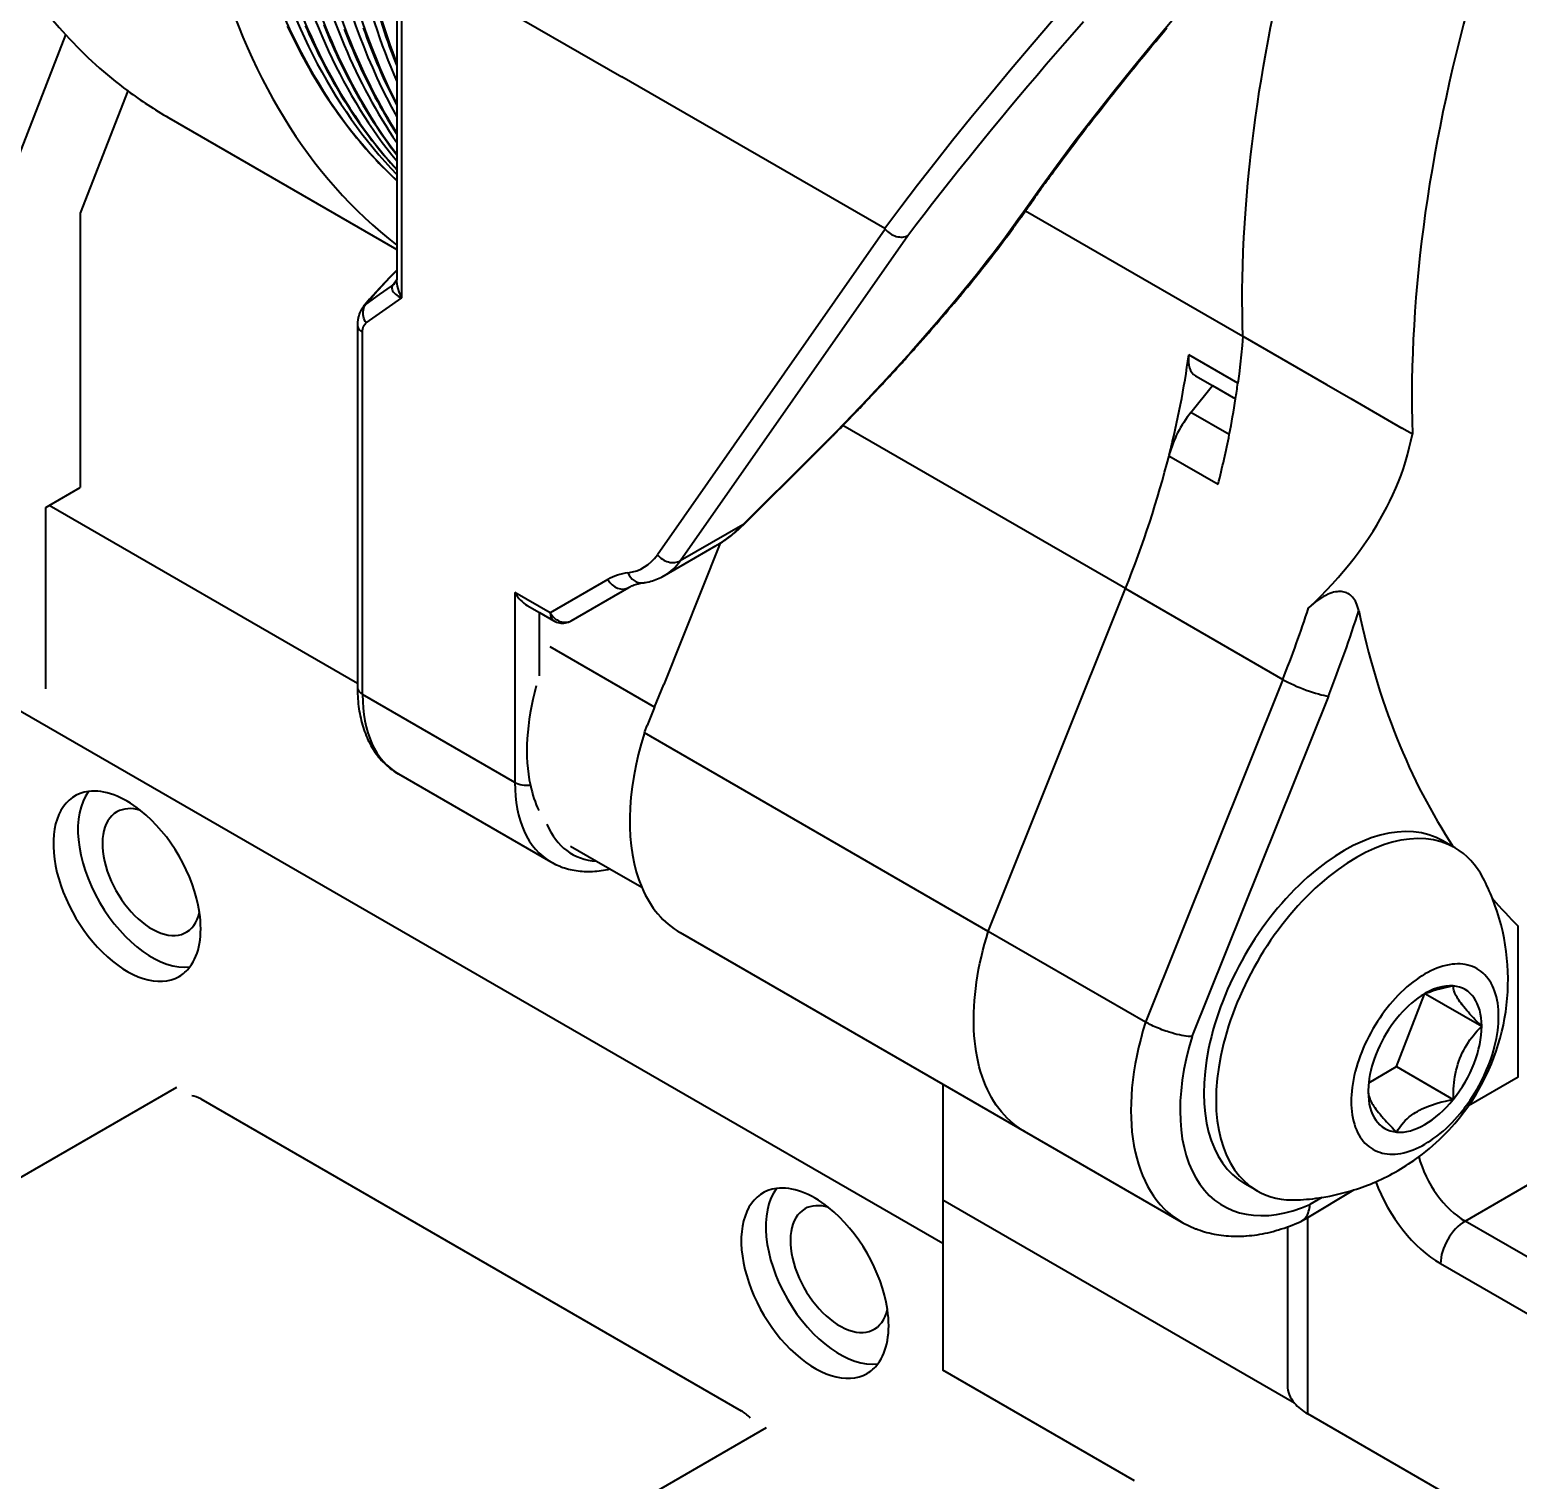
# Model space of a CAD drawing. Header units: millimetres. Extents: x 15 to 415, y 5 to 292.
# Drawn here: x 295.28 to 300.64, y 95.5 to 100.72 of the extents above; entities that cross this region are included whole.
import ezdxf

# ---------------------------------------------------------------- set-up
doc = ezdxf.new("R2010")
doc.units = ezdxf.units.MM
doc.layers.add('Geometries', color=7, linetype='Continuous')

msp = doc.modelspace()

# ---------------------------------------------------------------- linework, layer by layer
at = {"layer": 'Geometries', "linetype": 'Continuous', "lineweight": 40}
for p, q in [((296.6232, 101.0103), (297.4151, 100.5532)), ((296.6232, 99.7578), (296.6232, 101.0103)), ((296.6049, 100.8081), (296.6049, 100.7231)), ((295.0775, 99.8366), (295.4143, 100.7047)), ((296.6049, 100.7231), (296.6049, 100.6024)), ((296.6049, 100.6024), (296.6049, 100.593)), ((296.6049, 100.593), (296.6049, 100.5372)), ((296.6049, 100.5372), (296.6049, 100.4557)), ((298.3604, 100.0074), (297.4151, 100.5532)), ((295.6373, 100.503), (295.4664, 100.0626)), ((295.7847, 100.4061), (296.6049, 99.9325)), ((296.6049, 100.4557), (296.6049, 100.4501)), ((296.6049, 100.4501), (296.6049, 100.4099)), ((296.6049, 100.4099), (296.6049, 100.3513)), ((296.6049, 100.3513), (296.6049, 100.3479)), ((296.6049, 100.3479), (296.6049, 100.318)), ((296.6049, 100.318), (296.6049, 100.2752)), ((296.6049, 100.2752), (296.6049, 100.2731)), ((296.6049, 100.2731), (296.6049, 100.2508)), ((296.6049, 100.2508), (296.6049, 100.2198)), ((296.6049, 100.2198), (296.6049, 100.2186)), ((296.6049, 100.2186), (296.6049, 100.2024)), ((296.6049, 100.2024), (296.6049, 100.1807)), ((296.6049, 100.1807), (296.6049, 100.1801)), ((296.6049, 100.1801), (296.6049, 99.9483)), ((295.4664, 100.0626), (295.4664, 99.0756)), ((298.8671, 100.0715), (299.6488, 99.6202)), ((298.3621, 100.0059), (297.5425, 98.8337)), ((297.6251, 98.8116), (298.4439, 99.9828)), ((296.6049, 99.9483), (296.6049, 99.9325)), ((296.6049, 99.9325), (296.6049, 99.8581)), ((296.6049, 99.8581), (296.6049, 99.8567)), ((296.6049, 99.8567), (296.6049, 99.825)), ((296.5902, 99.8038), (296.585, 99.8002)), ((296.6003, 99.8138), (296.5994, 99.8126)), ((296.4877, 99.7304), (296.4873, 99.7299)), ((296.4877, 99.7304), (296.4873, 99.73)), ((296.4873, 99.73), (296.4873, 99.7299)), ((296.4635, 99.66), (296.4635, 98.3703)), ((296.4636, 99.6605), (296.4636, 99.66)), ((296.4818, 98.3307), (296.4818, 99.6345)), ((299.6488, 99.6202), (299.9494, 99.4467)), ((299.631, 99.4506), (299.4542, 99.5527)), ((299.4619, 99.3457), (299.5397, 99.4425)), ((299.4788, 99.4777), (299.5397, 99.4425)), ((299.5397, 99.4425), (299.6228, 99.3945)), ((299.9494, 99.4467), (300.0377, 99.3957)), ((300.0377, 99.3957), (300.2214, 99.2896)), ((299.6002, 99.2659), (299.4619, 99.3457)), ((298.1932, 99.2816), (298.1907, 99.2791)), ((298.2099, 99.2987), (298.209, 99.2977)), ((299.2266, 98.7116), (298.2098, 99.2986)), ((300.2588, 99.268), (300.2214, 99.2896)), ((298.154, 99.2418), (298.1532, 99.241)), ((298.1547, 99.2426), (298.154, 99.2418)), ((298.1568, 99.2446), (298.1547, 99.2426)), ((298.1595, 99.2474), (298.1568, 99.2446)), ((298.1617, 99.2496), (298.1595, 99.2474)), ((298.1724, 99.2604), (298.1716, 99.2596)), ((298.1744, 99.2624), (298.1724, 99.2604)), ((298.1757, 99.2638), (298.1744, 99.2624)), ((298.0985, 99.1887), (297.8498, 98.9413)), ((297.8555, 98.9446), (298.1043, 99.192)), ((298.0989, 99.1891), (298.0985, 99.1887)), ((298.1019, 99.1921), (298.0989, 99.1891)), ((298.1075, 99.1976), (298.1019, 99.1921)), ((298.1042, 99.1919), (298.1092, 99.1969)), ((298.1043, 99.192), (298.1042, 99.1919)), ((299.3831, 99.1898), (299.5599, 99.0877)), ((295.3541, 99.0108), (295.4664, 99.0756)), ((295.3426, 99.0042), (295.3541, 99.0108)), ((295.3426, 98.4051), (295.3426, 99.0042)), ((296.4635, 98.3703), (295.3541, 99.0108)), ((297.8498, 98.9413), (297.6251, 98.8116)), ((297.7688, 98.8751), (297.5655, 98.3671)), ((297.5686, 98.7591), (297.7545, 98.8664)), ((297.755, 98.8667), (297.7545, 98.8664)), ((297.7596, 98.8694), (297.755, 98.8667)), ((297.3643, 98.7445), (297.1567, 98.6246)), ((297.1567, 98.6246), (297.0298, 98.6978)), ((297.0298, 98.6978), (297.0298, 98.0143)), ((297.2321, 98.596), (297.4397, 98.7158)), ((298.7331, 97.4782), (299.2266, 98.7116)), ((299.2266, 98.7116), (299.7923, 98.385)), ((297.074, 98.6512), (297.1182, 98.6257)), ((297.1182, 98.3973), (297.1182, 98.6257)), ((297.1182, 98.6257), (297.1696, 98.596)), ((297.5327, 98.2853), (297.1564, 98.5026)), ((295.3426, 98.3511), (295.3426, 98.4051)), ((296.4635, 98.3703), (296.4635, 98.3562)), ((299.7923, 98.385), (299.2988, 97.1516)), ((297.0298, 98.0143), (296.4818, 98.3307)), ((297.5327, 98.2853), (297.5655, 98.3671)), ((299.9565, 98.3251), (299.4659, 97.0993)), ((298.569, 96.3546), (295.2268, 98.2842)), ((297.5327, 98.2853), (297.5063, 98.2191)), ((297.4978, 98.1978), (297.5063, 98.2191)), ((297.4957, 98.1927), (297.4978, 98.1978)), ((298.7331, 97.4782), (297.4957, 98.1927)), ((296.6113, 98.0446), (297.1593, 97.7282)), ((297.2297, 97.7849), (297.3234, 97.7309)), ((300.4061, 97.7824), (300.3686, 97.804)), ((300.4124, 97.7788), (300.4061, 97.7824)), ((297.3234, 97.7309), (297.3721, 97.7028)), ((297.3721, 97.7028), (297.4865, 97.6367)), ((297.6244, 97.4737), (298.569, 96.9284)), ((299.2988, 97.1516), (298.7331, 97.4782)), ((300.6396, 96.9539), (300.6396, 97.4973)), ((300.2019, 96.9913), (300.3029, 97.2517)), ((300.3062, 97.2531), (300.3029, 97.2517)), ((300.3062, 97.253), (300.5082, 97.1364)), ((300.1018, 96.9334), (300.2019, 96.9913)), ((300.2019, 96.9913), (300.4061, 96.8734)), ((298.569, 96.9284), (298.569, 96.5423)), ((298.569, 96.9284), (298.8618, 96.7593)), ((300.6396, 96.9539), (300.4606, 96.8506)), ((294.9367, 96.4105), (295.8144, 96.9172)), ((295.8997, 96.8751), (297.8443, 95.7524)), ((298.8618, 96.7593), (298.8618, 96.7593)), ((298.8618, 96.7593), (299.4275, 96.4327)), ((300.4485, 96.4353), (300.757, 96.6134)), ((299.6999, 96.5447), (299.6561, 96.57)), ((298.569, 96.5423), (298.569, 96.5109)), ((299.8349, 95.78), (298.569, 96.5109)), ((298.569, 96.5109), (298.569, 96.3546)), ((299.8828, 96.4487), (300.048, 96.5474)), ((299.933, 96.5205), (299.8904, 96.4951)), ((299.8573, 96.4335), (299.8828, 96.4487)), ((299.8828, 95.7413), (299.8828, 96.4487)), ((299.8096, 96.4146), (299.8096, 95.8433)), ((299.8556, 96.4331), (299.8557, 96.4332)), ((299.8559, 96.4332), (299.8557, 96.4332)), ((299.8557, 96.4332), (299.8559, 96.4332)), ((299.8559, 96.4332), (299.8601, 96.4354)), ((301.271, 95.9604), (300.4485, 96.4353)), ((298.569, 96.3546), (298.569, 95.8985)), ((300.3601, 96.2822), (301.1826, 95.8073)), ((299.2585, 95.5004), (298.569, 95.8985)), ((287.4108, 89.6159), (297.9357, 95.6925)), ((301.1826, 94.9908), (299.8828, 95.7413))]:
    msp.add_line(p, q, dxfattribs=at)
at = {"layer": 'Geometries', "linetype": 'Continuous', "lineweight": 40, "flags": 128}
for points in [[(300.3025, 101.7333), (300.2591, 101.6901), (300.1557, 101.5857), (300.0543, 101.4817), (299.9551, 101.3782), (299.8582, 101.2755), (299.7637, 101.1736), (299.6719, 101.0727), (299.5827, 100.973), (299.4963, 100.8746), (299.4129, 100.7776), (299.3325, 100.6821), (299.2551, 100.5883), (299.1809, 100.4963), (299.11, 100.4062), (299.0423, 100.3182), (298.9779, 100.2322), (298.9169, 100.1483), (298.8592, 100.0668)], [(299.8165, 101.6736), (299.8044, 101.6613), (299.7117, 101.5667), (299.6204, 101.4724), (299.5305, 101.3785), (299.4471, 101.2902), (299.3651, 101.2023), (299.2845, 101.1149), (299.2053, 101.0279), (299.1276, 100.9414), (299.0468, 100.8502), (298.9678, 100.7597), (298.8906, 100.67), (298.8153, 100.581), (298.7418, 100.4928), (298.6703, 100.4056), (298.6047, 100.3241), (298.5409, 100.2435), (298.4788, 100.1639), (298.4187, 100.0851), (298.3604, 100.0074)], [(296.4905, 100.9631), (296.493, 100.9523), (296.4978, 100.932), (296.5028, 100.9119), (296.5079, 100.8918), (296.5131, 100.8719), (296.5184, 100.8521), (296.5239, 100.8324), (296.5296, 100.8128), (296.5353, 100.7933), (296.5412, 100.774), (296.5472, 100.7548), (296.5534, 100.7357), (296.5597, 100.7167), (296.5661, 100.6978), (296.5726, 100.6791), (296.5793, 100.6604), (296.5861, 100.642), (296.593, 100.6236), (296.6001, 100.6054), (296.6049, 100.593)], [(299.6749, 100.2519), (299.6764, 100.2656), (299.6819, 100.3128), (299.6878, 100.3602), (299.6942, 100.4078), (299.7011, 100.4555), (299.708, 100.5011), (299.7154, 100.5467), (299.7232, 100.5925), (299.7313, 100.6385), (299.7399, 100.6845), (299.7489, 100.7307), (299.76, 100.7853), (299.7717, 100.84), (299.784, 100.8949), (299.7968, 100.9499), (299.8057, 100.9868)], [(296.211, 100.7364), (296.2191, 100.7192), (296.2273, 100.7022), (296.2356, 100.6852), (296.2441, 100.6685), (296.2526, 100.6518), (296.2613, 100.6353), (296.2701, 100.6189), (296.2791, 100.6026), (296.2881, 100.5865), (296.2973, 100.5706), (296.3066, 100.5547), (296.316, 100.539), (296.3256, 100.5235), (296.3352, 100.5081), (296.345, 100.4928), (296.3549, 100.4777), (296.3649, 100.4628), (296.3751, 100.4479), (296.3853, 100.4332), (296.3957, 100.4187), (296.4062, 100.4043), (296.4168, 100.3901), (296.4275, 100.376), (296.4384, 100.3621), (296.4493, 100.3483), (296.4604, 100.3346), (296.4716, 100.3211), (296.4829, 100.3078), (296.4943, 100.2946), (296.5058, 100.2816), (296.5175, 100.2687), (296.5292, 100.2559), (296.5411, 100.2434), (296.553, 100.2309), (296.5651, 100.2187), (296.5773, 100.2066), (296.5845, 100.1995)], [(296.276, 100.7378), (296.2837, 100.7202), (296.2915, 100.7027), (296.2994, 100.6854), (296.3075, 100.6682), (296.3157, 100.6511), (296.324, 100.6342), (296.3325, 100.6174), (296.341, 100.6008), (296.3497, 100.5842), (296.3585, 100.5679), (296.3675, 100.5516), (296.3765, 100.5355), (296.3857, 100.5195), (296.395, 100.5037), (296.4044, 100.488), (296.414, 100.4725), (296.4236, 100.4571), (296.4334, 100.4418), (296.4433, 100.4267), (296.4533, 100.4117), (296.4635, 100.3969), (296.4737, 100.3822), (296.4841, 100.3677), (296.4946, 100.3533), (296.5052, 100.3391), (296.5159, 100.325), (296.5268, 100.311), (296.5377, 100.2972), (296.5488, 100.2836), (296.56, 100.2701), (296.5713, 100.2568), (296.5827, 100.2436), (296.5942, 100.2305), (296.6049, 100.2186)], [(296.3421, 100.7403), (296.3494, 100.7223), (296.3568, 100.7045), (296.3644, 100.6868), (296.3721, 100.6692), (296.3799, 100.6517), (296.3878, 100.6344), (296.3959, 100.6172), (296.4041, 100.6001), (296.4124, 100.5832), (296.4208, 100.5664), (296.4294, 100.5497), (296.4381, 100.5332), (296.4469, 100.5168), (296.4558, 100.5006), (296.4649, 100.4845), (296.4741, 100.4685), (296.4834, 100.4527), (296.4928, 100.437), (296.5023, 100.4214), (296.512, 100.406), (296.5218, 100.3908), (296.5317, 100.3757), (296.5417, 100.3607), (296.5519, 100.3459), (296.5621, 100.3312), (296.5725, 100.3166), (296.583, 100.3023), (296.5936, 100.288), (296.6043, 100.2739), (296.6049, 100.2731)], [(296.4162, 100.7257), (296.4233, 100.7074), (296.4305, 100.6893), (296.4378, 100.6713), (296.4452, 100.6535), (296.4528, 100.6357), (296.4605, 100.6181), (296.4683, 100.6007), (296.4762, 100.5833), (296.4843, 100.5661), (296.4925, 100.5491), (296.5008, 100.5322), (296.5092, 100.5154), (296.5178, 100.4987), (296.5265, 100.4822), (296.5353, 100.4658), (296.5442, 100.4495), (296.5533, 100.4334), (296.5625, 100.4175), (296.5718, 100.4016), (296.5812, 100.386), (296.5907, 100.3704), (296.6004, 100.355), (296.6049, 100.3479)], [(296.4842, 100.7301), (296.4909, 100.7115), (296.4977, 100.693), (296.5046, 100.6746), (296.5117, 100.6564), (296.5188, 100.6383), (296.5262, 100.6203), (296.5336, 100.6024), (296.5412, 100.5847), (296.5488, 100.5671), (296.5567, 100.5496), (296.5646, 100.5323), (296.5727, 100.5151), (296.5809, 100.4981), (296.5892, 100.4811), (296.5976, 100.4643), (296.6049, 100.4501)], [(298.659, 100.259), (298.688, 100.295), (298.7183, 100.3323), (298.749, 100.3697), (298.7801, 100.4074), (298.8116, 100.4453), (298.8435, 100.4834), (298.8757, 100.5217), (298.9084, 100.5601), (298.9414, 100.5987), (298.9748, 100.6375), (299.0086, 100.6765), (299.0427, 100.7156), (299.0752, 100.7527)], [(298.9258, 100.1546), (298.9258, 100.1546), (298.9268, 100.156), (298.9275, 100.157), (298.928, 100.1577), (298.9283, 100.1581), (298.9285, 100.1584), (298.9288, 100.1588), (298.9292, 100.1594), (298.93, 100.1604), (298.931, 100.1618), (298.9322, 100.1635), (298.9337, 100.1656), (298.9355, 100.168), (298.9375, 100.1709), (298.9398, 100.1741), (298.9424, 100.1776), (298.9452, 100.1816), (298.9483, 100.1858), (298.9517, 100.1905), (298.955, 100.195), (298.9585, 100.1999), (298.9623, 100.2051), (298.9663, 100.2106), (298.9706, 100.2164), (298.975, 100.2224), (298.9869, 100.2386), (298.9986, 100.2544), (299.0101, 100.2698), (299.0213, 100.2848), (299.0311, 100.2979), (299.0407, 100.3106), (299.0502, 100.3231), (299.0594, 100.3353), (299.0684, 100.3471), (299.0772, 100.3586), (299.0858, 100.3698), (299.0942, 100.3806), (299.1014, 100.39), (299.1085, 100.3992), (299.1155, 100.4081), (299.1223, 100.4168), (299.1292, 100.4257), (299.1386, 100.4377), (299.1483, 100.4501), (299.1583, 100.4628), (299.1695, 100.4769), (299.181, 100.4914), (299.1929, 100.5063), (299.2052, 100.5217), (299.2179, 100.5375), (299.2318, 100.5548), (299.2462, 100.5726), (299.2611, 100.5909), (299.2764, 100.6097), (299.2923, 100.629), (299.3086, 100.6488), (299.3218, 100.6647), (299.3353, 100.681), (299.349, 100.6974), (299.3626, 100.7136), (299.376, 100.7295)], [(298.4439, 99.9828), (298.473, 100.0212), (298.5026, 100.0599), (298.5327, 100.099), (298.5633, 100.1383), (298.5944, 100.1779), (298.626, 100.2178), (298.6582, 100.2579), (298.659, 100.259)], [(299.6488, 99.6202), (299.6478, 99.6618), (299.6471, 99.7037), (299.6469, 99.7459), (299.647, 99.7883), (299.6476, 99.8309), (299.6487, 99.8738), (299.6504, 99.9246), (299.6528, 99.9757), (299.6557, 100.0271), (299.6592, 100.0788), (299.6628, 100.1252), (299.6669, 100.1718), (299.6714, 100.2186), (299.6749, 100.2519)], [(296.5845, 100.1995), (296.5896, 100.1946), (296.602, 100.1828), (296.6049, 100.1801)], [(298.8721, 100.0786), (298.8769, 100.0855), (298.8815, 100.0921), (298.8859, 100.0983), (298.8901, 100.1043), (298.8941, 100.11), (298.8978, 100.1152), (298.9013, 100.1202), (298.9046, 100.1249), (298.9077, 100.1292), (298.9109, 100.1338), (298.9139, 100.138), (298.9166, 100.1417), (298.919, 100.1451), (298.9211, 100.1481), (298.923, 100.1507), (298.9245, 100.1529), (298.9258, 100.1546)], [(298.8592, 100.0668), (298.8423, 100.0427), (298.8249, 100.0183), (298.807, 99.9937), (298.7885, 99.9686), (298.7696, 99.9433), (298.7504, 99.9182), (298.7308, 99.8928), (298.7108, 99.8671), (298.6902, 99.8411), (298.6688, 99.8144), (298.6468, 99.7874), (298.6245, 99.7602), (298.6016, 99.7328), (298.5783, 99.7051), (298.5546, 99.6773), (298.5305, 99.6493), (298.506, 99.6211), (298.4811, 99.5928), (298.4558, 99.5644), (298.4301, 99.5358), (298.404, 99.5071), (298.3781, 99.4788), (298.3518, 99.4504), (298.3252, 99.422), (298.2984, 99.3934), (298.2706, 99.3642), (298.2426, 99.335), (298.2143, 99.3058), (298.1857, 99.2765), (298.1569, 99.2472), (298.1278, 99.218), (298.1075, 99.1976)], [(298.8222, 100.0087), (298.8239, 100.0111), (298.8271, 100.0155), (298.83, 100.0194), (298.8326, 100.023), (298.8348, 100.0261), (298.8364, 100.0283), (298.8378, 100.0302), (298.839, 100.0318), (298.84, 100.0332), (298.8404, 100.0338), (298.8408, 100.0344), (298.8411, 100.0348), (298.8414, 100.0352), (298.8416, 100.0356), (298.8419, 100.036), (298.8424, 100.0366), (298.843, 100.0375), (298.8441, 100.0389), (298.8454, 100.0408), (298.847, 100.043), (298.8488, 100.0456), (298.851, 100.0486), (298.8533, 100.0519), (298.8558, 100.0554), (298.8586, 100.0594), (298.8616, 100.0637), (298.8649, 100.0683), (298.8671, 100.0715)], [(298.8721, 100.0786), (298.8704, 100.0764), (298.8671, 100.0727), (298.8634, 100.0695), (298.8592, 100.0668)], [(298.8671, 100.0715), (298.8684, 100.0733), (298.8721, 100.0786)], [(298.3604, 100.0074), (298.3613, 100.0068), (298.3621, 100.0059)], [(298.3621, 100.0059), (298.3661, 100.0013), (298.3705, 99.9971), (298.3752, 99.9931), (298.3801, 99.9895), (298.3854, 99.9863), (298.3908, 99.9836), (298.3963, 99.9813), (298.402, 99.9794)], [(298.402, 99.9794), (298.4076, 99.9781), (298.4133, 99.9772), (298.4189, 99.9768), (298.4243, 99.977), (298.4296, 99.9777), (298.4347, 99.9789), (298.4394, 99.9806), (298.4439, 99.9828)], [(296.6049, 99.8581), (296.6016, 99.8547), (296.5896, 99.8424), (296.5777, 99.83), (296.5659, 99.8175), (296.5541, 99.8049), (296.5532, 99.8039)], [(296.604, 99.8208), (296.6028, 99.8193), (296.5983, 99.814), (296.5977, 99.8132)], [(296.6012, 99.8152), (296.6009, 99.8147), (296.6006, 99.8142), (296.6003, 99.8138), (296.5999, 99.8133), (296.5995, 99.8127)], [(296.6041, 99.8208), (296.6039, 99.8203), (296.6036, 99.8197), (296.6034, 99.8191), (296.603, 99.8184), (296.6026, 99.8175), (296.6022, 99.8168), (296.602, 99.8164), (296.6017, 99.8159), (296.6013, 99.8153), (296.6012, 99.8152)], [(296.6051, 99.8246), (296.6051, 99.8245), (296.6051, 99.8243), (296.605, 99.8241), (296.605, 99.8239), (296.6049, 99.8236), (296.6048, 99.8232), (296.6047, 99.8228), (296.6046, 99.8225), (296.6045, 99.8222), (296.6044, 99.8218), (296.6042, 99.8212), (296.6041, 99.8208)], [(296.6232, 99.7578), (296.618, 99.7688), (296.6135, 99.7802), (296.6098, 99.7917), (296.6077, 99.8003), (296.6062, 99.8087), (296.6053, 99.817), (296.6049, 99.825)], [(296.5532, 99.8039), (296.5423, 99.7921), (296.5307, 99.7793), (296.5191, 99.7663), (296.5075, 99.7533), (296.496, 99.7401), (296.4877, 99.7305)], [(296.585, 99.8002), (296.5418, 99.7698), (296.4936, 99.7352)], [(296.5902, 99.8038), (296.5887, 99.8011), (296.5877, 99.7982), (296.5872, 99.7952), (296.5873, 99.7922), (296.5882, 99.7881), (296.59, 99.784), (296.5926, 99.7799), (296.596, 99.7758), (296.6001, 99.7718), (296.605, 99.768), (296.6105, 99.7643), (296.6166, 99.7609), (296.6232, 99.7578)], [(296.5977, 99.8132), (296.5941, 99.8088), (296.5902, 99.8038)], [(296.5994, 99.8126), (296.5951, 99.808), (296.5902, 99.8038)], [(298.631, 99.7642), (298.6314, 99.7647), (298.6357, 99.7699)], [(296.4873, 99.73), (296.4859, 99.7282), (296.4847, 99.7267), (296.4837, 99.7255), (296.4831, 99.7246), (296.4826, 99.7239), (296.4796, 99.7194), (296.4769, 99.7149), (296.4745, 99.7102), (296.4734, 99.708), (296.4723, 99.7055), (296.4712, 99.7026), (296.4701, 99.6998), (296.4692, 99.6972), (296.4686, 99.6953), (296.468, 99.6932), (296.4674, 99.6908), (296.4667, 99.688), (296.4661, 99.6856), (296.4657, 99.6835), (296.4653, 99.6813), (296.4649, 99.6784), (296.4646, 99.6766), (296.4644, 99.6751), (296.4643, 99.6737), (296.4641, 99.6722), (296.464, 99.6706), (296.4639, 99.6693), (296.4638, 99.6678), (296.4637, 99.6658), (296.4636, 99.6632), (296.4636, 99.6605)], [(296.4948, 99.6677), (296.4916, 99.6733), (296.4889, 99.6791), (296.4868, 99.6851), (296.4852, 99.6912), (296.4842, 99.6973), (296.4838, 99.7033), (296.484, 99.7093), (296.4848, 99.715), (296.4862, 99.7206), (296.4881, 99.7258), (296.4906, 99.7307), (296.4936, 99.7352)], [(296.4936, 99.7352), (296.4904, 99.733), (296.4877, 99.7305)], [(296.4877, 99.7305), (296.4877, 99.7304), (296.4877, 99.7304)], [(296.4948, 99.6677), (296.5306, 99.6932), (296.5665, 99.7184), (296.6232, 99.7578)], [(296.4635, 99.66), (296.4638, 99.6565), (296.4647, 99.653), (296.4662, 99.6495), (296.4683, 99.6462), (296.4709, 99.643), (296.4741, 99.64), (296.4777, 99.6371), (296.4818, 99.6345)], [(296.4818, 99.6345), (296.4821, 99.6405), (296.4829, 99.6462), (296.4842, 99.6515), (296.4859, 99.6563), (296.4877, 99.6597), (296.4898, 99.6628), (296.4921, 99.6654), (296.4948, 99.6677)], [(298.5216, 99.6357), (298.5267, 99.6416), (298.5358, 99.6521), (298.5452, 99.6629), (298.5471, 99.6652)], [(298.4819, 99.5906), (298.4823, 99.5911), (298.4881, 99.5977), (298.4983, 99.6091), (298.5081, 99.6203), (298.5175, 99.6311), (298.5216, 99.6357)], [(299.6488, 99.6202), (299.6461, 99.5867), (299.643, 99.5529), (299.6394, 99.519), (299.6354, 99.4849), (299.631, 99.4506)], [(298.4078, 99.5083), (298.4115, 99.5124), (298.4184, 99.52), (298.4229, 99.5249), (298.4269, 99.5294), (298.4306, 99.5333), (298.4337, 99.5369), (298.4365, 99.5399), (298.4388, 99.5425), (298.4407, 99.5446), (298.4416, 99.5455), (298.4423, 99.5463), (298.4429, 99.547), (298.4434, 99.5475), (298.4437, 99.5479), (298.4442, 99.5485), (298.4452, 99.5496), (298.4466, 99.5511), (298.4483, 99.553), (298.4501, 99.555), (298.4546, 99.56), (298.4595, 99.5655), (298.4648, 99.5714), (298.4704, 99.5777), (298.4727, 99.5803)], [(298.4727, 99.5803), (298.4764, 99.5844), (298.4819, 99.5906)], [(298.3519, 99.4477), (298.356, 99.4521), (298.3707, 99.4679), (298.3774, 99.4752), (298.3841, 99.4825), (298.3909, 99.4899), (298.3977, 99.4973), (298.4046, 99.5048), (298.4078, 99.5083)], [(298.3381, 99.4329), (298.3415, 99.4366), (298.3519, 99.4477)], [(298.2905, 99.3824), (298.2939, 99.386), (298.3008, 99.3933), (298.3047, 99.3974)], [(298.3047, 99.3974), (298.3073, 99.4002), (298.3135, 99.4067), (298.3274, 99.4214), (298.3381, 99.4329)], [(298.2336, 99.3231), (298.2434, 99.3332), (298.2507, 99.3408)], [(298.2507, 99.3408), (298.2529, 99.3431), (298.262, 99.3525), (298.2655, 99.3562)], [(298.2655, 99.3562), (298.2706, 99.3616), (298.2788, 99.3702), (298.2813, 99.3728)], [(298.2813, 99.3728), (298.2867, 99.3784), (298.2905, 99.3824)], [(298.1787, 99.2668), (298.1894, 99.2777), (298.1907, 99.2791)], [(298.1932, 99.2816), (298.2011, 99.2896), (298.209, 99.2977)], [(298.2099, 99.2987), (298.2123, 99.3012), (298.2185, 99.3075)], [(298.2185, 99.3075), (298.2231, 99.3123), (298.2335, 99.323), (298.2336, 99.3231)], [(298.1377, 99.2254), (298.1492, 99.2369), (298.1532, 99.241)], [(298.1617, 99.2496), (298.1631, 99.251), (298.1716, 99.2596)], [(298.1757, 99.2638), (298.1765, 99.2646), (298.1787, 99.2668)], [(299.8851, 98.642), (299.9073, 98.6633), (299.929, 98.6848), (299.9502, 98.7067), (299.971, 98.7289), (299.9912, 98.7514), (300.011, 98.7743), (300.0302, 98.7975), (300.0488, 98.821), (300.0669, 98.8449), (300.0844, 98.869), (300.1012, 98.8936), (300.1174, 98.9184), (300.1306, 98.9397), (300.1432, 98.9611), (300.1554, 98.9828), (300.167, 99.0047), (300.1781, 99.0269), (300.1889, 99.0498), (300.1992, 99.073), (300.2088, 99.0965), (300.2179, 99.1201), (300.2263, 99.144), (300.2341, 99.1684), (300.2413, 99.193), (300.2478, 99.2178), (300.2537, 99.2428), (300.2588, 99.268)], [(298.1042, 99.1919), (298.1039, 99.1916), (298.1014, 99.1899), (298.0985, 99.1887)], [(298.1092, 99.1969), (298.1197, 99.2074), (298.1347, 99.2224), (298.1377, 99.2254)], [(297.8498, 98.9413), (297.837, 98.9287), (297.8239, 98.9167), (297.8106, 98.9054), (297.797, 98.8947), (297.7832, 98.8847), (297.7707, 98.8763)], [(297.8555, 98.9446), (297.8551, 98.9442), (297.8527, 98.9425), (297.8498, 98.9413)], [(297.7707, 98.8763), (297.7692, 98.8753), (297.7596, 98.8694)], [(297.4964, 98.7334), (297.4998, 98.734), (297.5062, 98.7353), (297.5126, 98.7367), (297.5189, 98.7384), (297.5251, 98.7402), (297.5312, 98.7421), (297.5372, 98.7443), (297.5432, 98.7466), (297.549, 98.7491), (297.5548, 98.7518), (297.5604, 98.7546), (297.566, 98.7576), (297.5686, 98.7591)], [(297.4397, 98.7158), (297.4416, 98.7169), (297.4459, 98.7192), (297.4471, 98.7198)], [(297.4471, 98.7198), (297.4503, 98.7213), (297.4548, 98.7233), (297.4594, 98.725), (297.4641, 98.7267), (297.4688, 98.7281), (297.4736, 98.7294), (297.4773, 98.7302)], [(297.4773, 98.7302), (297.4784, 98.7305), (297.4834, 98.7314), (297.488, 98.7322), (297.4893, 98.7323)], [(297.4893, 98.7323), (297.4933, 98.7329), (297.4964, 98.7334)], [(300.0659, 98.633), (300.0641, 98.6404), (300.0619, 98.6477), (300.0592, 98.655), (300.0568, 98.6606), (300.0539, 98.666), (300.0506, 98.6714), (300.0469, 98.6765), (300.0433, 98.6808), (300.0392, 98.6849), (300.0347, 98.6888), (300.0309, 98.6914), (300.0268, 98.6939), (300.0224, 98.696), (300.0178, 98.6978), (300.0132, 98.6992), (300.0085, 98.7002), (300.0037, 98.7009), (299.9988, 98.7012), (299.9933, 98.7012), (299.9878, 98.7007), (299.9824, 98.6999), (299.9753, 98.6984), (299.9685, 98.6964), (299.9618, 98.6941), (299.9554, 98.6915), (299.9471, 98.6875), (299.9391, 98.6832), (299.9315, 98.6787), (299.9241, 98.6738), (299.917, 98.6688), (299.9101, 98.6636), (299.9015, 98.6566), (299.8931, 98.6494), (299.8851, 98.642)], [(296.4635, 98.3562), (296.4635, 98.3512), (296.4637, 98.3419), (296.464, 98.3327), (296.4644, 98.3236), (296.465, 98.3145), (296.4658, 98.3055), (296.4667, 98.2966), (296.4677, 98.2878), (296.4689, 98.279), (296.4703, 98.2704), (296.4718, 98.2618), (296.4734, 98.2534), (296.4752, 98.245), (296.4772, 98.2368), (296.4793, 98.2287), (296.4815, 98.2206), (296.4839, 98.2127), (296.4865, 98.2049), (296.4891, 98.1973), (296.492, 98.1897), (296.4949, 98.1823), (296.4981, 98.175), (296.5013, 98.1679), (296.5047, 98.1609), (296.5082, 98.154), (296.5119, 98.1473), (296.5157, 98.1407), (296.5196, 98.1343), (296.5237, 98.128), (296.5278, 98.1218), (296.5322, 98.1158), (296.5366, 98.11), (296.5411, 98.1043), (296.5458, 98.0988), (296.5506, 98.0935), (296.5555, 98.0883), (296.5605, 98.0832), (296.5656, 98.0783), (296.5708, 98.0736), (296.5761, 98.0691), (296.5816, 98.0647), (296.5871, 98.0604), (296.5927, 98.0564), (296.5985, 98.0525), (296.6043, 98.0487), (296.6102, 98.0452), (296.6113, 98.0445)], [(297.1593, 97.7282), (297.1642, 97.7254), (297.1704, 97.7221), (297.1766, 97.7191), (297.1829, 97.7162), (297.1892, 97.7134), (297.1917, 97.7124)], [(297.1917, 97.7124), (297.1957, 97.7109), (297.2022, 97.7085), (297.2089, 97.7063), (297.2156, 97.7042), (297.2224, 97.7024), (297.2292, 97.7007), (297.2362, 97.6992), (297.2432, 97.6978), (297.2503, 97.6966), (297.2575, 97.6957), (297.2647, 97.6949), (297.272, 97.6942), (297.2794, 97.6938), (297.2794, 97.6938)], [(297.2794, 97.6938), (297.2868, 97.6935), (297.2943, 97.6934), (297.3019, 97.6935), (297.3095, 97.6938), (297.3172, 97.6943), (297.3249, 97.695), (297.3327, 97.6958), (297.3405, 97.6968), (297.3484, 97.698), (297.3563, 97.6994), (297.3642, 97.701), (297.3721, 97.7028)], [(298.8015, 96.8054), (298.7909, 96.8164), (298.7807, 96.828), (298.771, 96.8402), (298.7618, 96.8529), (298.753, 96.8663), (298.7448, 96.8799), (298.7371, 96.8941), (298.7299, 96.9088), (298.7232, 96.924), (298.7168, 96.94), (298.7109, 96.9565), (298.7055, 96.9735), (298.7007, 96.991), (298.6963, 97.0089), (298.6926, 97.0269), (298.6893, 97.0453), (298.6866, 97.0641), (298.6844, 97.0833), (298.6826, 97.1033), (298.6814, 97.1235), (298.6808, 97.1442), (298.6806, 97.1651), (298.681, 97.1863), (298.6819, 97.2075), (298.6834, 97.2289), (298.6853, 97.2505), (298.6878, 97.2724), (298.6908, 97.2949), (298.6943, 97.3175), (298.6984, 97.3404), (298.703, 97.3634), (298.7081, 97.3865), (298.7137, 97.4093), (298.7197, 97.4322), (298.7262, 97.4552), (298.7331, 97.4782)], [(300.4462, 96.8421), (300.4491, 96.8461), (300.4581, 96.8584), (300.4669, 96.871), (300.4754, 96.8839), (300.4836, 96.897), (300.4915, 96.9103), (300.4991, 96.9239), (300.5064, 96.9376), (300.5133, 96.9514), (300.5198, 96.9653), (300.526, 96.9792), (300.5317, 96.9931), (300.5371, 97.007), (300.542, 97.0209), (300.5465, 97.0346), (300.5506, 97.0482), (300.5547, 97.0633), (300.5582, 97.0781), (300.5613, 97.0927), (300.5638, 97.1069), (300.5658, 97.1208), (300.5673, 97.1341), (300.5684, 97.147), (300.569, 97.1596), (300.5692, 97.1717), (300.569, 97.1838), (300.5683, 97.1958), (300.5672, 97.2077), (300.5657, 97.2195), (300.5636, 97.231), (300.5611, 97.2421), (300.5581, 97.253), (300.5546, 97.2635), (300.5506, 97.2736), (300.5465, 97.2825), (300.542, 97.2911), (300.5371, 97.2992), (300.5317, 97.307), (300.526, 97.3143), (300.5198, 97.3211), (300.5133, 97.3275), (300.5064, 97.3333), (300.4991, 97.3386), (300.4915, 97.3434), (300.4836, 97.3476), (300.4754, 97.3512), (300.4669, 97.3543), (300.4581, 97.3567), (300.4491, 97.3586), (300.4399, 97.36), (300.4306, 97.3607), (300.421, 97.3609), (300.4114, 97.3605), (300.4016, 97.3596), (300.3906, 97.358), (300.3796, 97.3557), (300.3685, 97.3528), (300.3574, 97.3493), (300.3464, 97.3453), (300.3356, 97.3408), (300.325, 97.3359), (300.3144, 97.3305), (300.304, 97.3248), (300.2935, 97.3184), (300.2827, 97.3115), (300.2719, 97.3039), (300.2609, 97.2958), (300.2499, 97.287), (300.239, 97.2779), (300.2281, 97.2681), (300.2172, 97.2578), (300.2064, 97.2469), (300.1967, 97.2366), (300.187, 97.2258), (300.1775, 97.2146), (300.1681, 97.203), (300.1589, 97.1911), (300.1499, 97.1788), (300.1412, 97.1662), (300.1327, 97.1533), (300.1245, 97.1402), (300.1165, 97.1268), (300.1089, 97.1133), (300.1017, 97.0996), (300.0948, 97.0858), (300.0882, 97.0719), (300.0821, 97.058), (300.0764, 97.0441), (300.071, 97.0302), (300.0661, 97.0163), (300.0616, 97.0026), (300.0575, 96.989), (300.0534, 96.9739), (300.0499, 96.9591), (300.0468, 96.9445), (300.0443, 96.9303), (300.0423, 96.9164), (300.0408, 96.9031), (300.0397, 96.8901), (300.0391, 96.8776), (300.0389, 96.8655)], [(300.3029, 97.2517), (300.3004, 97.2506), (300.2903, 97.2458)], [(300.4061, 97.2816), (300.3907, 97.2785), (300.3755, 97.2751), (300.3606, 97.2714), (300.346, 97.2672), (300.3341, 97.2635), (300.3225, 97.2595), (300.3113, 97.2552), (300.3062, 97.2531)], [(300.5082, 97.1364), (300.5, 97.1447), (300.4923, 97.1525), (300.4851, 97.16), (300.4783, 97.1671), (300.472, 97.1739), (300.466, 97.1805), (300.4604, 97.1868), (300.4542, 97.1938), (300.4485, 97.2005), (300.4433, 97.207), (300.4384, 97.2132), (300.4339, 97.2191), (300.4298, 97.2248), (300.426, 97.2303), (300.4226, 97.2357), (300.4195, 97.2408), (300.4167, 97.2458), (300.4143, 97.2507), (300.4121, 97.2554), (300.4106, 97.2594), (300.4092, 97.2632), (300.4081, 97.267), (300.4072, 97.2708), (300.4066, 97.2744), (300.4062, 97.2781), (300.4061, 97.2816)], [(299.3843, 97.1151), (299.3778, 97.1172), (299.3713, 97.1194), (299.3647, 97.1217), (299.358, 97.1242), (299.3514, 97.1267), (299.3449, 97.1294), (299.3387, 97.132), (299.3325, 97.1347), (299.3265, 97.1374), (299.3205, 97.1402), (299.3147, 97.1431), (299.3091, 97.146), (299.3038, 97.1488), (299.2988, 97.1516)], [(299.4659, 97.0993), (299.4595, 97.0995), (299.4525, 97.1001), (299.4451, 97.1009), (299.4373, 97.1021), (299.4291, 97.1036), (299.4205, 97.1054), (299.4118, 97.1074), (299.4028, 97.1097), (299.3936, 97.1123), (299.3843, 97.1151)], [(300.4061, 96.8734), (300.4062, 96.8864), (300.4066, 96.8989), (300.4072, 96.9109), (300.4081, 96.9224), (300.4092, 96.9336), (300.4106, 96.9444), (300.4121, 96.9548), (300.4143, 96.9666), (300.4167, 96.978), (300.4195, 96.9891), (300.4226, 96.9999), (300.426, 97.0104), (300.4298, 97.0207), (300.4339, 97.0308), (300.4384, 97.0407), (300.4433, 97.0504), (300.4485, 97.0601), (300.4542, 97.0696), (300.4604, 97.0791), (300.466, 97.0872), (300.472, 97.0953), (300.4783, 97.1035), (300.4851, 97.1116), (300.4923, 97.1198), (300.5, 97.1281), (300.5082, 97.1364)], [(300.0999, 96.9007), (300.1, 96.8972), (300.1004, 96.8935), (300.1011, 96.8899), (300.1014, 96.8881)], [(300.1014, 96.8881), (300.1019, 96.8861), (300.103, 96.8823), (300.1044, 96.8785), (300.1054, 96.8759)], [(300.1054, 96.8759), (300.1059, 96.8745), (300.1081, 96.8698), (300.1105, 96.8649), (300.1133, 96.8599), (300.1164, 96.8548), (300.1193, 96.8503)], [(300.202, 96.7555), (300.2074, 96.7644), (300.2133, 96.7732), (300.2198, 96.7818), (300.2269, 96.7903), (300.2334, 96.7971), (300.2403, 96.8038), (300.2478, 96.8103), (300.2558, 96.8166), (300.2643, 96.8226), (300.2704, 96.8265), (300.2767, 96.8303), (300.2848, 96.8347), (300.2933, 96.839), (300.3021, 96.8431), (300.3112, 96.8469), (300.3208, 96.8506), (300.3307, 96.8541), (300.3407, 96.8574), (300.351, 96.8605), (300.3645, 96.8641), (300.3782, 96.8675), (300.3921, 96.8706), (300.4061, 96.8734)], [(300.0389, 96.8655), (300.0391, 96.8534), (300.0397, 96.8414), (300.0408, 96.8295), (300.0424, 96.8177), (300.0445, 96.8062), (300.047, 96.7951), (300.05, 96.7842), (300.0535, 96.7737), (300.0575, 96.7635), (300.0616, 96.7546), (300.0661, 96.7461), (300.071, 96.7379), (300.0764, 96.7302), (300.0821, 96.7229), (300.0882, 96.7161), (300.0948, 96.7097), (300.1017, 96.7039), (300.1089, 96.6986), (300.1165, 96.6938), (300.1245, 96.6896), (300.1327, 96.686), (300.1412, 96.6829), (300.1499, 96.6804), (300.1589, 96.6785), (300.1681, 96.6772), (300.1775, 96.6765), (300.187, 96.6763), (300.1967, 96.6766), (300.2064, 96.6776), (300.2174, 96.6792), (300.2285, 96.6815), (300.2396, 96.6844), (300.2507, 96.6879), (300.2617, 96.6919), (300.2724, 96.6963), (300.2831, 96.7013), (300.2936, 96.7066), (300.304, 96.7124), (300.3146, 96.7188), (300.3254, 96.7257), (300.3362, 96.7332), (300.3472, 96.7414), (300.3582, 96.7501), (300.3691, 96.7593), (300.38, 96.7691), (300.3908, 96.7794), (300.4016, 96.7903), (300.4114, 96.8006), (300.421, 96.8114), (300.4306, 96.8226), (300.4399, 96.8341), (300.4462, 96.8421)], [(300.1193, 96.8503), (300.1198, 96.8494), (300.1236, 96.8439), (300.1277, 96.8382), (300.132, 96.8326)], [(300.132, 96.8326), (300.1322, 96.8323), (300.1371, 96.8261), (300.1424, 96.8196), (300.148, 96.8129), (300.1497, 96.811)], [(298.8618, 96.7593), (298.8574, 96.7619), (298.8455, 96.7695), (298.8339, 96.7776), (298.8227, 96.7863), (298.8119, 96.7956), (298.8015, 96.8054)], [(300.1497, 96.811), (300.1542, 96.8059), (300.1598, 96.7996), (300.1605, 96.7988)], [(300.1605, 96.7988), (300.1658, 96.793), (300.1722, 96.7862), (300.1789, 96.7791), (300.1861, 96.7716), (300.1938, 96.7638), (300.202, 96.7555)], [(299.8601, 96.4354), (299.8643, 96.4381), (299.8682, 96.4413), (299.8719, 96.4449), (299.8753, 96.449), (299.8783, 96.4535), (299.8811, 96.4584), (299.8835, 96.4637), (299.8856, 96.4694), (299.8874, 96.4754), (299.8887, 96.4817), (299.8898, 96.4882), (299.8904, 96.4951)], [(299.4275, 96.4327), (299.433, 96.4296), (299.4335, 96.4293)], [(299.4335, 96.4293), (299.4405, 96.4256), (299.448, 96.4217), (299.4556, 96.418), (299.4631, 96.4146)], [(299.4631, 96.4146), (299.4634, 96.4145), (299.4712, 96.4111), (299.4791, 96.408), (299.4818, 96.4069)], [(299.4818, 96.4069), (299.487, 96.405), (299.4951, 96.4021), (299.5032, 96.3995), (299.5114, 96.397), (299.5197, 96.3947), (299.5281, 96.3925), (299.5366, 96.3906), (299.5451, 96.3888), (299.5537, 96.3872), (299.5623, 96.3858), (299.5711, 96.3845), (299.5799, 96.3834), (299.5888, 96.3826), (299.5977, 96.3818), (299.6067, 96.3813), (299.6158, 96.381), (299.6249, 96.3808), (299.6341, 96.3809), (299.6433, 96.3811), (299.6526, 96.3815), (299.6602, 96.382)], [(299.6602, 96.382), (299.662, 96.3821), (299.6714, 96.3829), (299.6808, 96.3838), (299.6903, 96.385), (299.6999, 96.3863), (299.7095, 96.3879), (299.7191, 96.3896), (299.7287, 96.3915), (299.7384, 96.3936), (299.7481, 96.3959), (299.7579, 96.3984), (299.7677, 96.4011), (299.7717, 96.4022)], [(299.7717, 96.4022), (299.7774, 96.4039), (299.7873, 96.407), (299.7971, 96.4102), (299.8069, 96.4136), (299.8096, 96.4145)], [(299.8096, 96.4145), (299.8168, 96.4172), (299.8266, 96.421), (299.8365, 96.4249), (299.8463, 96.429), (299.8556, 96.4331)]]:
    msp.add_lwpolyline(points, dxfattribs=at)
at = {"layer": 'Geometries', "linetype": 'Continuous', "lineweight": 40}
for centre, radius, start, end in [((295.0949, 102.7359), 4.6185, 321.7805, 323.8071), ((294.2855, 103.3708), 5.6472, 320.3836, 321.8004), ((293.5769, 103.957), 6.5668, 319.18913, 320.32159), ((297.5112, 99.2838), 0.4831, 302.4947, 309.5501), ((297.4819, 99.3197), 0.5294, 309.5174, 314.8805), ((297.2009, 98.6501), 0.0625, 240, 260.4018), ((297.2009, 98.6501), 0.0625, 260.4018, 300), ((299.81, 97.3038), 0.793, 21.6254, 27.479), ((299.81, 97.3038), 0.793, 325.1371, 21.6254), ((299.81, 97.3038), 0.793, 306.535, 325.1371), ((299.81, 97.3038), 0.793, 293.5647, 306.535), ((299.81, 97.3038), 0.793, 287.4706, 293.5647), ((299.81, 97.3038), 0.793, 272.521, 278.9278), ((299.81, 97.3038), 0.793, 278.9278, 287.4706)]:
    msp.add_arc(centre, radius, start, end, dxfattribs=at)
for centre, major_axis, ratio, start_param, end_param in [((298.0597, 104.3465), (2.275, 3.9404), 0.57735, 1.339455, 2.961672), ((299.0496, 103.7749), (2.275, 3.9404), 0.57735, 1.273095, 3.063906), ((303.4388, 101.2337), (2.25, 3.8971), 0.57735, 1.555059, 2.391508), ((299.0673, 103.7647), (-2.1875, -3.7889), 0.57735, 5.728462, 6.147992), ((299.1204, 103.7341), (2.1875, 3.7889), 0.57735, 2.58687, 2.977529), ((299.1557, 103.7137), (-2.1875, -3.7889), 0.57735, 5.728462, 6.099211), ((299.2087, 103.6831), (2.1875, 3.7889), 0.57735, 2.58687, 2.926615), ((299.2441, 103.6627), (-2.1875, -3.7889), 0.57735, 5.728462, 6.04668), ((299.2971, 103.632), (2.1875, 3.7889), 0.57735, 2.58687, 2.871291), ((299.3325, 103.6116), (-2.1875, -3.7889), 0.57735, 5.728462, 5.989185), ((299.3855, 103.581), (2.1875, 3.7889), 0.57735, 2.58687, 2.809928), ((299.4209, 103.5606), (-2.1875, -3.7889), 0.57735, 5.728462, 5.924707), ((299.4739, 103.53), (2.1875, 3.7889), 0.57735, 2.58687, 2.739621), ((299.5093, 103.5096), (-2.1875, -3.7889), 0.57735, 5.728462, 5.849405), ((298.0597, 104.3465), (2.275, 3.9404), 0.57735, 2.961672, 3.074485), ((298.0597, 104.3465), (2.275, 3.9404), 0.57735, 3.074485, 3.141593), ((297.0257, 98.8329), (-0.8308, -1.439), 0.57735, 4.293246, 4.397027), ((297.7114, 98.888), (-1.25, -2.1651), 0.57735, 2.026052, 2.18806), ((299.5413, 99.5859), (0.0625, 0.1083), 0.57735, 2.188127, 3.141593), ((297.8881, 98.786), (1.25, 2.1651), 0.57735, 5.30406, 5.329646), ((297.8881, 98.786), (1.25, 2.1651), 0.57735, 5.24602, 5.30406), ((299.5503, 99.22), (0.125, 0.2165), 0.57735, 1.308997, 2.016289), ((297.8881, 98.786), (1.25, 2.1651), 0.57735, 5.166754, 5.24602), ((297.7114, 98.888), (-1.25, -2.1651), 0.57735, 1.815141, 2.025162), ((299.5503, 99.22), (0.125, 0.2165), 0.57735, 2.016289, 2.025162), ((297.2744, 99.1666), (-0.2187, 0.3789), 0.57735, 2.908797, 3.405039), ((297.5867, 98.8592), (0.0512, -0.0358), 0.788326, 4.359523, 5.930323), ((297.3186, 99.1921), (0.25, -0.433), 0.57735, 0.000032, 0.263447), ((297.6455, 98.2573), (0.2813, -0.4871), 0.57735, 2.908797, 3.141593), ((297.4085, 98.77), (0.0313, -0.0541), 0.816497, 4.712389, 6.283185), ((297.481, 98.7943), (-0.0083, 0.0619), 0.794472, 1.886164, 3.141607), ((297.074, 98.7233), (0.0442, -0.0765), 0.57735, 4.712389, 5.497787), ((298.277, 98.5614), (-1.25, -2.1651), 0.57735, 1.815142, 1.927848), ((297.2009, 98.6501), (-0.0313, 0.0541), 0.816497, 1.570796, 3.141593), ((297.2009, 98.6501), (0.0313, 0.0541), 0.57735, 2.356194, 3.141593), ((298.3654, 98.5104), (1.3125, 2.2733), 0.57735, 4.956735, 5.085296), ((303.3061, 101.3103), (2.3438, 4.0596), 0.57735, 2.568533, 2.861742), ((299.8681, 98.3762), (-0.1161, 0.0464), 0.197528, 0.941049, 1.726433), ((296.526, 98.3562), (0.0625, 0), 0.57735, 3.141593, 3.926991), ((296.9238, 98.5858), (-0.3125, -0.5413), 0.57735, 5.497787, 6.283185), ((297.6035, 98.4352), (-0.375, -0.6495), 0.57735, 5.142078, 5.714843), ((299.8681, 98.3762), (-0.1161, 0.0464), 0.197528, 1.72643, 2.511835), ((298.0619, 98.2315), (-0.4375, -0.7578), 0.57735, 5.082775, 5.874129), ((297.074, 98.0398), (0.0625, 0), 0.57735, 3.926991, 4.898103), ((297.4718, 98.2694), (0.3125, 0.5413), 0.57735, 2.356194, 3.141591), ((297.6035, 98.4352), (-0.375, -0.6495), 0.57735, 5.714843, 5.902432), ((295.6346, 97.6405), (0.1875, -0.3248), 0.57735, 2.903652, 6.283185), ((295.723, 97.6916), (0.1875, -0.3248), 0.57735, 3.379534, 6.045244), ((295.6346, 97.6405), (0.1875, -0.3248), 0.57735, 2.171475, 2.903652), ((295.723, 97.6916), (-0.125, 0.2165), 0.57735, 0, 3.700573), ((295.723, 97.6916), (-0.125, 0.2165), 0.57735, 5.724205, 6.283185), ((295.6346, 97.6405), (0.1875, -0.3248), 0.57735, 0.970118, 2.171475), ((300.0124, 97.187), (0.3562, 0.617), 0.57735, 0, 3.141593), ((300.0561, 97.1617), (0.3562, 0.617), 0.57735, 0, 3.141593), ((297.516, 98.2439), (-0.2813, -0.4871), 0.57735, 5.868903, 6.563182), ((300.0561, 97.1617), (0.3562, 0.617), 0.57735, 5.930469, 6.283185), ((298.0619, 98.2315), (-0.4375, -0.7578), 0.57735, 5.874129, 6.283185), ((303.3061, 101.3103), (2.3438, 4.0596), 0.57735, 2.943647, 2.992216), ((295.6346, 97.6405), (0.1875, -0.3248), 0.57735, 0.237941, 0.970118), ((295.6346, 97.6405), (0.1875, -0.3248), 0.57735, 0, 0.237941), ((300.304, 97.0186), (0.1443, 0.25), 0.57735, 0.852941, 1.308997), ((300.304, 97.0186), (0.1443, 0.25), 0.57735, 0.261799, 0.852941), ((300.304, 97.0186), (0.1443, 0.25), 0.57735, 5.497787, 6.544985), ((299.865, 97.1905), (0.4375, 0.7578), 0.57735, 1.941182, 3.141608), ((300.304, 97.0186), (0.1443, 0.25), 0.57735, 1.308997, 2.221554), ((299.9534, 97.1395), (-0.375, -0.6495), 0.57735, 5.092889, 6.949547), ((300.304, 97.0186), (0.1443, 0.25), 0.57735, 4.45059, 5.497787), ((300.304, 97.0186), (0.1443, 0.25), 0.57735, 2.221554, 2.356194), ((295.8997, 96.773), (-0.0625, 0.1083), 0.57735, 5.497787, 5.874171), ((300.304, 97.0186), (0.1443, 0.25), 0.57735, 2.356194, 3.403392), ((300.304, 97.0186), (0.1443, 0.25), 0.57735, 3.403392, 4.45059), ((300.4485, 96.6394), (-0.125, 0.2165), 0.57735, 1.129275, 2.356194), ((298.1095, 96.2117), (0.1875, -0.3248), 0.57735, 2.903652, 6.283185), ((298.1978, 96.2627), (0.1875, -0.3248), 0.57735, 3.379534, 6.045244), ((298.1095, 96.2117), (0.1875, -0.3248), 0.57735, 2.171482, 2.903652), ((300.3601, 96.5884), (0.1875, -0.3248), 0.57735, 4.423944, 5.497787), ((298.1978, 96.2627), (-0.125, 0.2165), 0.57735, 5.724213, 6.283185), ((300.0561, 97.1617), (0.3562, 0.617), 0.57735, 3.141593, 3.494309), ((298.1978, 96.2627), (-0.125, 0.2165), 0.57735, 0, 3.700566), ((298.1095, 96.2117), (0.1875, -0.3248), 0.57735, 0.970111, 2.171482), ((300.4485, 96.3332), (-0.0625, -0.1083), 0.57735, 3.926991, 5.497787), ((298.1095, 96.2117), (0.1875, -0.3248), 0.57735, 0.237941, 0.970111), ((298.1095, 96.2117), (0.1875, -0.3248), 0.57735, 0, 0.237941), ((300.0596, 95.8433), (-0.25, 0), 0.57735, 0, 0.453923), ((297.8443, 95.6503), (-0.0625, 0.1083), 0.57735, 5.121404, 5.497787), ((300.0596, 95.8433), (-0.25, 0), 0.57735, 0.453923, 0.785398)]:
    msp.add_ellipse(centre, major_axis=major_axis, ratio=ratio, start_param=start_param, end_param=end_param, dxfattribs=at)

doc.saveas('drawing.dxf')
